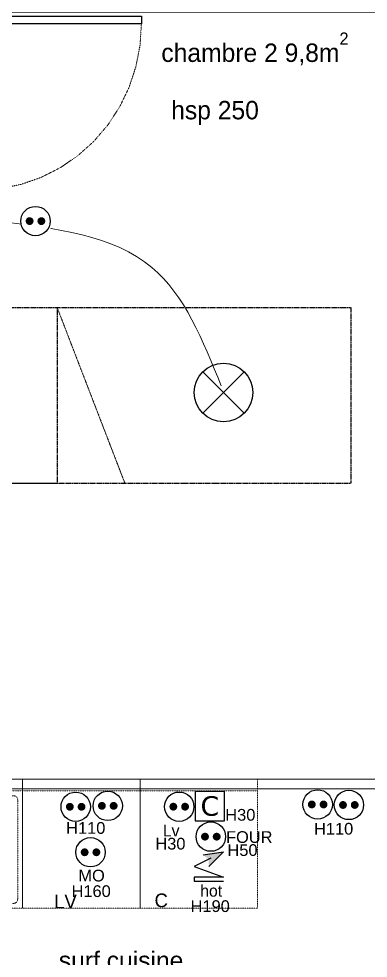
# Model space of a CAD drawing. Header units: centimetres. Extents: x 2191 to 12545, y -680 to 18662.
# Drawn here: x 8923.8 to 9102.2, y 7696.6 to 8177 of the extents above; entities that cross this region are included whole.
import ezdxf

# ---------------------------------------------------------------- set-up
doc = ezdxf.new("R2010")
doc.units = ezdxf.units.CM
for name, pattern in [('Style de ligne -13', [0.147638, 0.098425, -0.049213]), ('Style de ligne -18', [0.164042, 0.054681, -0.109361]), ('VW-01', [0.41656, 0.20828, -0.20828])]:
    doc.linetypes.add(name, pattern=pattern)
for name, color, linetype in [('B Général', 252, 'Continuous'), ('C ANNOTATIONS-prestations', 252, 'Continuous'), ('C ANNOTATIONS-texte', 252, 'Continuous'), ('D SURFACES-shab', 252, 'Continuous')]:
    doc.layers.add(name, color=color, linetype=linetype)
doc.layers.add('prlm-ELEC-CFO', color=1, linetype='Continuous', lineweight=25)
doc.styles.add('Arial', font='arial.ttf')
doc.styles.add('Eurostile', font='Eurosti.TTF')
doc.styles.add('prlm-elec-cfo', font='comic.ttf', dxfattribs={"height": 12})
doc.styles.add('prlm-sejc', font='arial.ttf', dxfattribs={"height": 20})
doc.styles.get("Standard").update_dxf_attribs({"font": 'isocp.shx', "height": 15})

# ---------------------------------------------------------------- blocks, each defined once
blk = doc.blocks.new('xi.PTCE')
at = {"layer": 'prlm-ELEC-CFO', "color": 0}
for points in [[(-10.61, 10.61), (10.61, -10.61)], [(10.61, 10.61), (-10.61, -10.61)]]:
    blk.add_lwpolyline(points, dxfattribs=at)
at = {"layer": 'prlm-ELEC-CFO', "color": 0, "linetype": 'ByBlock'}
blk.add_circle((0, 0), 15, dxfattribs=at)
blk = doc.blocks.new('xi.4m²')
at = {"color": 0}
blk.add_wipeout([(-34.54, 20.54), (34.54, 20.54), (34.54, -20.54), (-34.54, -20.54)], dxfattribs=at).dxf.layer = 'prlm-ELEC-CFO'
at = {"layer": 'prlm-ELEC-CFO', "color": 0, "attachment_point": 6, "line_spacing_factor": 0.8, "style": 'prlm-sejc'}
for s, insert, char_height in [('surf cuisine', (30.36, 8.9), 9), ('4 m²', (29.31, -9.19), 13)]:
    blk.add_mtext(s, dxfattribs=dict(at, insert=insert, char_height=char_height))
at = {"layer": 'prlm-ELEC-CFO', "color": 0, "style": 'prlm-sejc', "flags": 8}
blk.add_attdef('?', (-28.3, -16.79), '', height=20, dxfattribs=at)
blk = doc.blocks.new('xi.PCHT')
at = {"color": 0, "lineweight": 5}
blk.add_wipeout([(-7.5, -7.5), (7.5, -7.5), (7.5, 7.5), (-7.5, 7.5)], dxfattribs=at).dxf.layer = 'prlm-ELEC-CFO'
at = {"layer": 'prlm-ELEC-CFO', "color": 0, "linetype": 'ByBlock', "lineweight": 5, "const_width": 2}
for points in [[(-4, 0, 1), (-2, 0, 1)], [(2, 0, 1), (4, 0, 1)]]:
    blk.add_lwpolyline(points, format="xyb", close=True, dxfattribs=at)
at = {"layer": 'prlm-ELEC-CFO', "color": 0, "linetype": 'ByBlock', "lineweight": -2}
blk.add_circle((0, 0), 7.5, dxfattribs=at)
blk = doc.blocks.new('xi.LV')
at = {"color": 0, "lineweight": 5}
blk.add_wipeout([(-7.5, -7.5), (7.5, -7.5), (7.5, 7.5), (-7.5, 7.5)], dxfattribs=at).dxf.layer = 'prlm-ELEC-CFO'
at = {"layer": 'prlm-ELEC-CFO', "color": 0, "linetype": 'ByBlock', "lineweight": 5, "const_width": 2}
for points in [[(-4, 0, 1), (-2, 0, 1)], [(2, 0, 1), (4, 0, 1)]]:
    blk.add_lwpolyline(points, format="xyb", close=True, dxfattribs=at)
at = {"layer": 'prlm-ELEC-CFO', "color": 0, "linetype": 'ByBlock', "lineweight": -2}
blk.add_circle((0, 0), 7.5, dxfattribs=at)
blk = doc.blocks.new('xi.SF32')
at = {"layer": 'prlm-ELEC-CFO', "color": 0, "flags": 128}
blk.add_lwpolyline([(-7.5, -7.5), (7.5, -7.5), (7.5, 7.5), (-7.5, 7.5)], close=True, dxfattribs=at)
at = {"layer": 'prlm-ELEC-CFO', "color": 0, "linetype": 'ByBlock', "insert": (0, 0), "char_height": 10, "width": 11.36, "attachment_point": 5}
blk.add_mtext('{\\fVerdana|b0|i0|c0|p34;C}', dxfattribs=at)
blk = doc.blocks.new('xi.PCS')
at = {"color": 0, "lineweight": 5}
blk.add_wipeout([(-7.5, -7.5), (7.5, -7.5), (7.5, 7.5), (-7.5, 7.5)], dxfattribs=at).dxf.layer = 'prlm-ELEC-CFO'
at = {"layer": 'prlm-ELEC-CFO', "color": 0, "linetype": 'ByBlock', "lineweight": 5, "const_width": 2}
for points in [[(-4, 0, 1), (-2, 0, 1)], [(2, 0, 1), (4, 0, 1)]]:
    blk.add_lwpolyline(points, format="xyb", close=True, dxfattribs=at)
at = {"layer": 'prlm-ELEC-CFO', "color": 0, "linetype": 'ByBlock', "lineweight": -2}
blk.add_circle((0, 0), 7.5, dxfattribs=at)
blk = doc.blocks.new('xi.hot')
at = {"layer": 'prlm-ELEC-CFO', "lineweight": 5}
blk.add_hatch(color=0, dxfattribs=at).paths.add_polyline_path([(-3, 6), (-0.1, 3.7), (0, 0), (7.5, 7.5)])
at = {"layer": 'prlm-ELEC-CFO', "color": 0}
for points in [[(-3, 6), (7.5, 7.5), (0, 0)], [(0.95, 4.23), (-7.5, 0), (7.5, -5.5), (-7.5, -5.5), (-7.5, -7.5), (7.5, -7.5)]]:
    blk.add_lwpolyline(points, dxfattribs=at)
blk = doc.blocks.new('xi.PC')
at = {"color": 0, "lineweight": 5}
blk.add_wipeout([(-7.5, -7.5), (7.5, -7.5), (7.5, 7.5), (-7.5, 7.5)], dxfattribs=at).dxf.layer = 'prlm-ELEC-CFO'
at = {"layer": 'prlm-ELEC-CFO', "color": 0, "linetype": 'ByBlock', "lineweight": 5, "const_width": 2}
for points in [[(-4, 0, 1), (-2, 0, 1)], [(2, 0, 1), (4, 0, 1)]]:
    blk.add_lwpolyline(points, format="xyb", close=True, dxfattribs=at)
at = {"layer": 'prlm-ELEC-CFO', "color": 0, "linetype": 'ByBlock', "lineweight": -2}
blk.add_circle((0, 0), 7.5, dxfattribs=at)
blk = doc.blocks.new('Evier 120.60 T3 et +')
at = {"layer": 'B Général', "color": 7, "linetype": 'Style de ligne -13', "lineweight": 5}
for p, q in [((-57.5, -55.5), (-57.5, -4.5)), ((-55.5, -2.5), (55.5, -2.5)), ((57.5, -4.5), (57.5, -55.5)), ((0, -50.5), (0, -9.53)), ((2, -7.53), (51.79, -7.53)), ((53.79, -9.53), (53.79, -50.5)), ((18.98, -10), (18.98, -10)), ((-52.12, -15), (-7.88, -15)), ((-52.5, -20), (-7.5, -20)), ((-52.5, -25), (-7.5, -25)), ((-52.5, -30), (-7.5, -30)), ((-52.5, -35), (-7.5, -35)), ((-52.5, -40), (-7.5, -40)), ((-52.12, -45), (-7.88, -45)), ((25.65, -43.33), (25.65, -43.33)), ((51.79, -52.5), (2, -52.5)), ((9.17, -50), (9.17, -50)), ((55.5, -57.5), (-55.5, -57.5))]:
    blk.add_line(p, q, dxfattribs=at)
at = {"layer": 'B Général', "color": 7, "linetype": 'Style de ligne -13', "lineweight": 5, "flags": 128}
blk.add_lwpolyline([(-60, 0), (-60, 6), (60, 6), (60, 0)], dxfattribs=at)
blk.add_lwpolyline([(-60, 0), (60, 0), (60, -60), (-60, -60)], close=True, dxfattribs=at)
for points in [[(25.65, -12), (25.65, -48, -0.414212), (23.65, -50), (4.5, -50, -0.198914), (3.09, -49.41, -0.198914), (2.5, -48), (2.5, -12, -0.414214), (4.5, -10)], [(25.65, -12, 0.414212), (23.65, -10), (4.45, -10)], [(28.15, -12), (28.15, -48, 0.414212), (30.15, -50), (49.29, -50, 0.198914), (50.71, -49.41, 0.198914), (51.29, -48), (51.29, -12, 0.414214), (49.29, -10)], [(28.15, -12, -0.414212), (30.15, -10), (49.34, -10)]]:
    blk.add_lwpolyline(points, format="xyb", dxfattribs=at)
at = {"layer": 'B Général', "color": 7, "linetype": 'Style de ligne -13', "lineweight": 5}
for centre, start, end in [((-55.5, -4.5), 90, 180), ((55.5, -4.5), 0, 90), ((2, -9.53), 90, 180), ((51.79, -9.53), 0, 90), ((2, -50.5), 180, 270), ((51.79, -50.5), 270, 0), ((-55.5, -55.5), 180, 270), ((55.5, -55.5), 270, 0)]:
    blk.add_arc(centre, 2, start, end, dxfattribs=at)
for centre in [(18.15, -17), (35.65, -17)]:
    blk.add_ellipse(centre, major_axis=(3.54, 0), ratio=1, dxfattribs=at)
blk = doc.blocks.new('Lit 90.190')
at = {"layer": 'B Général', "color": 7, "linetype": 'VW-01', "lineweight": 5}
blk.add_line((45, 54.99), (-45, 20.35), dxfattribs=at)
at = {"layer": 'B Général', "linetype": 'VW-01', "flags": 128}
for points in [[(-45, 95), (45, 95), (45, -95), (-45, -95)], [(-45, 95), (45, 95), (45, 54.99), (-45, 54.99)]]:
    blk.add_lwpolyline(points, close=True, dxfattribs=at)

msp = doc.modelspace()

# ---------------------------------------------------------------- linework, layer by layer
at = {"layer": 'B Général', "color": 7, "linetype": 'Continuous', "lineweight": 13}
for p, q in [((8903.38, 7788.17), (9153.38, 7788.17)), ((8903.38, 7783.17), (9153.38, 7783.17))]:
    msp.add_line(p, q, dxfattribs=at)
at = {"layer": 'B Général', "color": 7, "linetype": 'Continuous', "lineweight": 5}
for p, q in [((8903.38, 7788.17), (9153.38, 7788.17)), ((8903.38, 7783.17), (9153.38, 7783.17))]:
    msp.add_line(p, q, dxfattribs=at)
at = {"layer": 'B Général', "flags": 128}
msp.add_lwpolyline([(8903.38, 8178.42), (8986.38, 8178.42), (8986.38, 8174.42), (8903.38, 8174.42)], close=True, dxfattribs=at)
at = {"layer": 'B Général', "linetype": 'Style de ligne -18', "lineweight": 5, "flags": 128}
msp.add_lwpolyline([(8903.38, 8089.42), (8914.21, 8090.14), (8924.86, 8092.31), (8935.14, 8095.89), (8944.88, 8100.81), (8953.9, 8106.98), (8962.07, 8114.31), (8969.23, 8122.67), (8975.26, 8131.92), (8980.06, 8141.89), (8983.55, 8152.42), (8985.67, 8163.32), (8986.38, 8174.42)], dxfattribs=at)
at = {"layer": 'B Général', "color": 7, "linetype": 'Style de ligne -13', "lineweight": 5, "flags": 128}
for points in [[(8925.7, 7782.17), (8925.7, 7788.17), (8985.7, 7788.17), (8985.7, 7782.17)], [(8985.7, 7782.17), (8985.7, 7788.17), (9045.7, 7788.17), (9045.7, 7782.17)]]:
    msp.add_lwpolyline(points, dxfattribs=at)
for points in [[(8925.7, 7782.17), (8985.7, 7782.17), (8985.7, 7722.17), (8925.7, 7722.17)], [(8985.7, 7782.17), (9045.7, 7782.17), (9045.7, 7722.17), (8985.7, 7722.17)]]:
    msp.add_lwpolyline(points, close=True, dxfattribs=at)
at = {"layer": 'D SURFACES-shab', "lineweight": 18, "flags": 128}
for points in [[(8903.38, 8180.42), (9153.38, 8180.42), (9153.38, 7788.17), (8903.38, 7788.17)], [(9153.38, 7783.17), (8740.7, 7783.17), (8740.7, 7688.17), (8577.69, 7688.17), (8577.69, 7315.52), (9153.38, 7315.52)]]:
    msp.add_lwpolyline(points, close=True, dxfattribs=at)
at = {"layer": 'prlm-ELEC-CFO', "lineweight": 13}
msp.add_spline([(8912.77, 8073.56), (8991.76, 8049.86), (9027.13, 7989.31)], degree=3, dxfattribs=at)

# ---------------------------------------------------------------- block references
at = {"layer": 'B Général', "color": 7, "rotation": 90}
msp.add_blockref('Lit 90.190', (8998.38, 7984.29), dxfattribs=at)
at = {"layer": 'B Général', "color": 7}
msp.add_blockref('Evier 120.60 T3 et +', (8865.7, 7782.17), dxfattribs=at)
at = {"layer": 'prlm-ELEC-CFO'}
msp.add_blockref('xi.PTCE', (9028.29, 7985.9), dxfattribs=at)

# ---------------------------------------------------------------- texts
at = {"layer": 'B Général', "color": 7, "attachment_point": 5, "line_spacing_factor": 0.894142, "style": 'Eurostile'}
for s, insert, char_height in [('C', (8996.5, 7726.14), 7.06), ('LV', (8947.61, 7725.58), 7.059)]:
    msp.add_mtext(s, dxfattribs=dict(at, insert=insert, char_height=char_height))
at = {"layer": 'C ANNOTATIONS-prestations', "insert": (9001.58, 8135), "char_height": 9.412, "width": 106.0944, "attachment_point": 1, "line_spacing_factor": 0.894142, "style": 'Eurostile'}
msp.add_mtext('hsp 250', dxfattribs=at)
at = {"layer": 'C ANNOTATIONS-texte', "insert": (8996.57, 8170), "char_height": 9.412, "width": 117.0478, "attachment_point": 1, "line_spacing_factor": 0.894142, "style": 'Eurostile'}
msp.add_mtext('chambre 2 9,8m{\\H0.6667x;\\S2^ ;}', dxfattribs=at)
at = {"layer": 'prlm-ELEC-CFO', "lineweight": 25, "style": 'Arial'}
for s, p in [('MO', (8954.2, 7735.88)), ('H160', (8950.7, 7727.91))]:
    msp.add_text(s, height=6, dxfattribs=at).set_placement(p)

# ---------------------------------------------------------------- next in the draw order: block references
at = {"layer": 'prlm-ELEC-CFO'}
for name, p in [('xi.PC', (8932.3, 8073.54)), ('xi.PCHT', (9076.4, 7775.23)), ('xi.PCHT', (8952.83, 7774.06)), ('xi.LV', (9005.69, 7774.1))]:
    msp.add_blockref(name, p, dxfattribs=at)
msp.add_blockref('xi.4m²', (8977.44, 7686.54), dxfattribs=at).add_auto_attribs({'?': '>'})

# ---------------------------------------------------------------- next in the draw order: block references
for name, p in [('xi.PCHT', (9092.33, 7774.98)), ('xi.PCHT', (8969.21, 7774.53)), ('xi.SF32', (9021.36, 7774.37))]:
    msp.add_blockref(name, p, dxfattribs=at)

# ---------------------------------------------------------------- next in the draw order: texts
at = {"layer": 'prlm-ELEC-CFO', "lineweight": 20, "insert": (9001.6, 7761.87), "char_height": 6, "attachment_point": 5, "line_spacing_factor": 0.8, "style": 'prlm-elec-cfo', "bg_fill": 3, "box_fill_scale": 1.1, "bg_fill_color": 256, "bg_fill_transparency": 0}
msp.add_mtext('Lv', dxfattribs=at)

# ---------------------------------------------------------------- next in the draw order: block references
at = {"layer": 'prlm-ELEC-CFO'}
msp.add_blockref('xi.PCS', (9021.84, 7758.77), dxfattribs=at)

# ---------------------------------------------------------------- next in the draw order: texts
at = {"layer": 'prlm-ELEC-CFO', "lineweight": 25, "style": 'Arial'}
for s, p in [('H110', (8947.94, 7760.22)), ('H110', (9074.52, 7759.81)), ('H30', (8993.51, 7752.18))]:
    msp.add_text(s, height=6, dxfattribs=at).set_placement(p)

# ---------------------------------------------------------------- next in the draw order: block references
at = {"layer": 'prlm-ELEC-CFO'}
for name, p in [('xi.PC', (8960.4, 7750.79)), ('xi.hot', (9020.85, 7743.49))]:
    msp.add_blockref(name, p, dxfattribs=at)

# ---------------------------------------------------------------- next in the draw order: texts
at = {"layer": 'prlm-ELEC-CFO', "lineweight": 25, "style": 'Arial'}
for s, p in [('H30', (9029.21, 7766.94)), ('FOUR', (9029.59, 7755.57)), ('H50', (9030.33, 7748.9))]:
    msp.add_text(s, height=6, dxfattribs=at).set_placement(p)

# ---------------------------------------------------------------- next in the draw order: texts
at = {"layer": 'prlm-ELEC-CFO', "lineweight": 20, "insert": (9022.01, 7734.11), "char_height": 6, "attachment_point": 2, "line_spacing_factor": 0.8, "style": 'prlm-elec-cfo', "bg_fill": 3, "box_fill_scale": 0.95, "bg_fill_color": 256, "bg_fill_transparency": 0}
msp.add_mtext('hot', dxfattribs=at)

# ---------------------------------------------------------------- next in the draw order: texts
at = {"layer": 'prlm-ELEC-CFO', "lineweight": 25, "style": 'Arial'}
msp.add_text('H190', height=6, dxfattribs=at).set_placement((9011.5, 7720.24))

doc.saveas('drawing.dxf')
